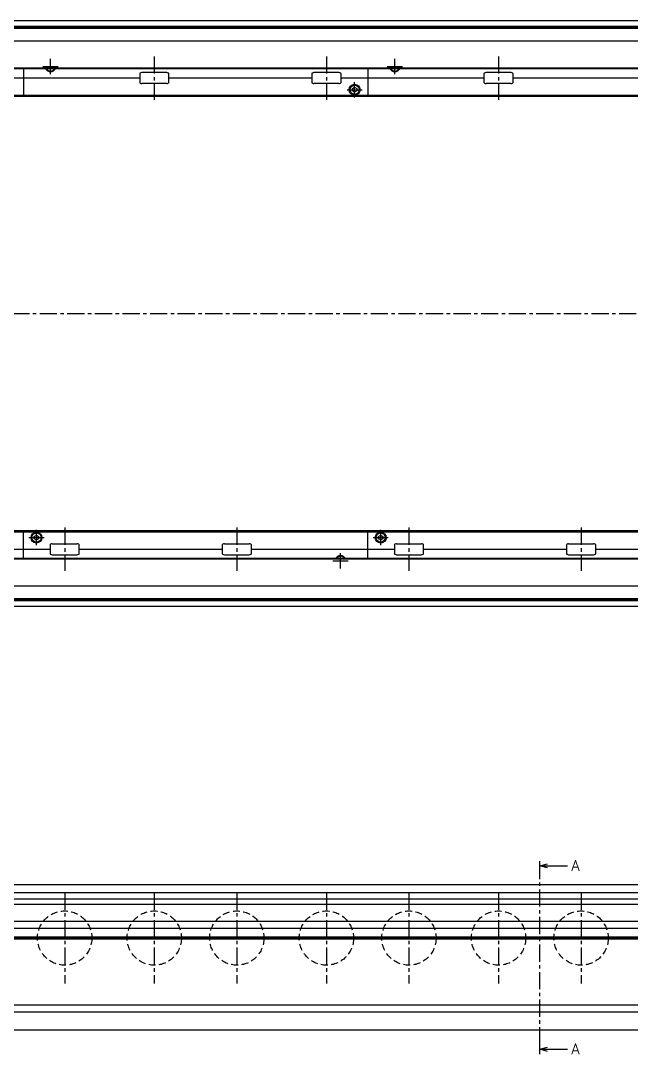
# Model space of a CAD drawing. Extents: x -10 to 3707, y -8 to 1051.
# Drawn here: x 1874 to 2436, y 46 to 998 of the extents above; entities that cross this region are included whole.
import ezdxf

# ---------------------------------------------------------------- set-up
doc = ezdxf.new("R2010")
doc.units = 0
doc.header["$LTSCALE"] = 0.5
doc.linetypes.add('CENTER', pattern=[50.8, 31.75, -6.35, 6.35, -6.35])
doc.linetypes.add('DASHED', pattern=[19.05, 12.7, -6.35])
for name, color, linetype in [('MSM_CENTER', 1, 'CENTER'), ('MSM_CONTINUOUS', 7, 'CONTINUOUS'), ('MSM_DASHED', 4, 'DASHED'), ('MSM_PART_NUMBER', 7, 'CONTINUOUS')]:
    doc.layers.add(name, color=color, linetype=linetype)
doc.styles.get("Standard").update_dxf_attribs({"font": 'txt.shx', "height": 10, "bigfont": 'bigfont.shx'})

# ---------------------------------------------------------------- blocks, each defined once
blk = doc.blocks.new('*U88')
at = {"layer": 'MSM_PART_NUMBER'}
blk.add_text('A', height=10, dxfattribs=at).set_placement((2381.33, 214.87))
blk = doc.blocks.new('*U89')
at = {"layer": 'MSM_PART_NUMBER'}
blk.add_text('A', height=10, dxfattribs=at).set_placement((2381.33, 45.87))

msp = doc.modelspace()

# ---------------------------------------------------------------- linework, layer by layer
at = {"layer": 'MSM_CENTER'}
for p, q in [((1901.75, 949.25), (1901.75, 963.25)), ((1997.25, 965.5), (1997.25, 925.5)), ((2155.75, 965.5), (2155.75, 925.5)), ((2218.75, 949.25), (2218.75, 963.25)), ((2314.25, 965.5), (2314.25, 925.5)), ((1894.75, 956.25), (1908.75, 956.25)), ((2211.75, 956.25), (2225.75, 956.25)), ((2174.75, 934.75), (2188.75, 934.75)), ((2181.75, 927.75), (2181.75, 941.75)), ((2999.85, 728.4), (359.75, 728.4)), ((1888.75, 515.05), (1888.75, 529.05)), ((1914.75, 531.3), (1914.75, 491.3)), ((2073.25, 531.3), (2073.25, 491.3)), ((2205.75, 515.05), (2205.75, 529.05)), ((2231.75, 531.3), (2231.75, 491.3)), ((2390.25, 531.3), (2390.25, 491.3)), ((1881.75, 522.05), (1895.75, 522.05)), ((2198.75, 522.05), (2212.75, 522.05)), ((2168.75, 493.55), (2168.75, 507.55)), ((2161.75, 500.55), (2175.75, 500.55)), ((2352.25, 55), (2352.25, 215)), ((1914.75, 195), (1914.75, 111)), ((1997.25, 195), (1997.25, 111)), ((2073.25, 195), (2073.25, 111)), ((2155.75, 195), (2155.75, 111)), ((2231.75, 195), (2231.75, 111)), ((2314.25, 195), (2314.25, 111)), ((2390.25, 195), (2390.25, 111)), ((367.25, 153), (2990.25, 153))]:
    msp.add_line(p, q, dxfattribs=at)
at = {"layer": 'MSM_CONTINUOUS'}
for p, q in [((2989.85, 998.4), (370.65, 998.4)), ((2988.25, 998.35), (372.25, 998.35)), ((2963.58, 992.92), (396.92, 992.92)), ((2963.58, 991.18), (396.92, 991.18)), ((2963.5, 992.05), (397, 992.05)), ((2988.25, 979.55), (372.25, 979.55)), ((2988.25, 954.15), (372.25, 954.15)), ((2988.25, 954.55), (422.25, 954.55)), ((1876.75, 954.15), (1876.75, 929.4)), ((1901.75, 953.94), (1901.39, 954.15)), ((1902.11, 954.15), (1901.75, 953.94)), ((2193.75, 954.15), (2193.75, 929.4)), ((2218.75, 953.94), (2218.39, 954.15)), ((2219.11, 954.15), (2218.75, 953.94)), ((1983.81, 945.5), (1852.19, 945.5)), ((1983.81, 949.5), (1983.81, 941.5)), ((2008.72, 950.5), (1985.78, 950.5)), ((2010.69, 941.5), (2010.69, 949.5)), ((2142.31, 945.5), (2010.69, 945.5)), ((2142.31, 949.5), (2142.31, 941.5)), ((2167.22, 950.5), (2144.28, 950.5)), ((2169.19, 941.5), (2169.19, 949.5)), ((2300.81, 945.5), (2169.19, 945.5)), ((2300.81, 949.5), (2300.81, 941.5)), ((2325.72, 950.5), (2302.78, 950.5)), ((2327.69, 941.5), (2327.69, 949.5)), ((2459.31, 945.5), (2327.69, 945.5)), ((2008.72, 940.5), (1985.78, 940.5)), ((2167.22, 940.5), (2144.28, 940.5)), ((2179.75, 935.9), (2181.75, 937.06)), ((2179.75, 933.6), (2179.75, 935.9)), ((2181.75, 932.44), (2179.75, 933.6)), ((2181.75, 937.06), (2183.75, 935.9)), ((2183.75, 933.6), (2181.75, 932.44)), ((2183.75, 935.9), (2183.75, 933.6)), ((2325.72, 940.5), (2302.78, 940.5)), ((2986.25, 929.4), (450.25, 929.4)), ((2989.85, 928.4), (450.25, 928.4)), ((2989.85, 528.4), (450.25, 528.4)), ((450.25, 527.4), (2986.25, 527.4)), ((1876.75, 502.65), (1876.75, 527.4)), ((1886.75, 523.2), (1888.75, 524.36)), ((1888.75, 524.36), (1890.75, 523.2)), ((2193.75, 502.65), (2193.75, 527.4)), ((2203.75, 523.2), (2205.75, 524.36)), ((2205.75, 524.36), (2207.75, 523.2)), ((1886.75, 520.9), (1886.75, 523.2)), ((1888.75, 519.74), (1886.75, 520.9)), ((1890.75, 520.9), (1888.75, 519.74)), ((1890.75, 523.2), (1890.75, 520.9)), ((1901.31, 515.3), (1901.31, 507.3)), ((1903.28, 516.3), (1926.22, 516.3)), ((1928.19, 507.3), (1928.19, 515.3)), ((2059.81, 515.3), (2059.81, 507.3)), ((2061.78, 516.3), (2084.72, 516.3)), ((2086.69, 507.3), (2086.69, 515.3)), ((2203.75, 520.9), (2203.75, 523.2)), ((2205.75, 519.74), (2203.75, 520.9)), ((2207.75, 520.9), (2205.75, 519.74)), ((2207.75, 523.2), (2207.75, 520.9)), ((2218.31, 515.3), (2218.31, 507.3)), ((2220.28, 516.3), (2243.22, 516.3)), ((2245.19, 507.3), (2245.19, 515.3)), ((2376.81, 515.3), (2376.81, 507.3)), ((2378.78, 516.3), (2401.72, 516.3)), ((2403.69, 507.3), (2403.69, 515.3)), ((1769.69, 511.3), (1901.31, 511.3)), ((1903.28, 506.3), (1926.22, 506.3)), ((1928.19, 511.3), (2059.81, 511.3)), ((2061.78, 506.3), (2084.72, 506.3)), ((2086.69, 511.3), (2218.31, 511.3)), ((2220.28, 506.3), (2243.22, 506.3)), ((2245.19, 511.3), (2376.81, 511.3)), ((2378.78, 506.3), (2401.72, 506.3)), ((2403.69, 511.3), (2535.31, 511.3)), ((2988.25, 502.65), (372.25, 502.65)), ((2988.25, 502.25), (422.25, 502.25)), ((2168.39, 502.65), (2168.75, 502.86)), ((2168.75, 502.86), (2169.11, 502.65)), ((2988.25, 477.25), (372.25, 477.25)), ((2989.85, 458.4), (370.65, 458.4)), ((2988.25, 458.45), (372.25, 458.45)), ((2963.58, 465.62), (396.92, 465.62)), ((2963.58, 463.88), (396.92, 463.88)), ((2963.5, 464.75), (397, 464.75)), ((2352.25, 215), (2352.25, 224)), ((2352.25, 219.5), (2359.25, 221.38)), ((2352.25, 219.5), (2377.85, 219.5)), ((2359.25, 217.62), (2352.25, 219.5)), ((2988.25, 202), (372.25, 202)), ((2988.25, 194.6), (674.41, 194.6)), ((2872.25, 189), (676.65, 189)), ((2872.25, 184), (678.65, 184)), ((2772.25, 168.25), (667.25, 168.25)), ((2772.25, 161.75), (682.25, 161.75)), ((2772.25, 153.87), (682.25, 153.87)), ((2772.25, 153), (682.25, 153)), ((2772.25, 152.13), (682.25, 152.13)), ((2772.25, 91.25), (682.25, 91.25)), ((2772.25, 84.75), (679.75, 84.75)), ((2989.85, 68), (472.25, 68)), ((2352.25, 46), (2352.25, 55)), ((2352.25, 50.5), (2359.25, 52.38)), ((2359.25, 48.62), (2352.25, 50.5)), ((2352.25, 50.5), (2377.85, 50.5))]:
    msp.add_line(p, q, dxfattribs=at)
for centre, radius in [((2181.75, 934.75), 5), ((2181.75, 934.75), 4.25), ((1888.75, 522.05), 5), ((1888.75, 522.05), 4.25), ((2205.75, 522.05), 5), ((2205.75, 522.05), 4.25)]:
    msp.add_circle(centre, radius, dxfattribs=at)
for centre, radius, start, end in [((1901.75, 956.25), 5, 204.83459, 335.16541), ((1901.75, 956.25), 4.25, 209.61158, 330.38842), ((2218.75, 956.25), 5, 204.83459, 335.16541), ((2218.75, 956.25), 4.25, 209.61158, 330.38842), ((1984.68, 949.38), 0.882, 115.53281, 172.10275), ((1985.76, 947.09), 3.41, 89.66873, 115.24537), ((2008.74, 947.09), 3.41, 64.75463, 90.33127), ((2009.82, 949.38), 0.882, 7.89725, 64.46719), ((2143.18, 949.38), 0.882, 115.53281, 172.10275), ((2144.26, 947.09), 3.41, 89.66873, 115.24537), ((2167.24, 947.09), 3.41, 64.75463, 90.33127), ((2168.32, 949.38), 0.882, 7.89725, 64.46719), ((2301.68, 949.38), 0.882, 115.53281, 172.10275), ((2302.76, 947.09), 3.41, 89.66873, 115.24537), ((2325.74, 947.09), 3.41, 64.75463, 90.33127), ((2326.82, 949.38), 0.882, 7.89725, 64.46719), ((1984.68, 941.62), 0.882, 187.89725, 244.46719), ((1985.76, 943.91), 3.41, 244.75463, 270.33127), ((2008.74, 943.91), 3.41, 269.66873, 295.24537), ((2009.82, 941.62), 0.882, 295.53281, 352.10275), ((2143.18, 941.62), 0.882, 187.89725, 244.46719), ((2144.26, 943.91), 3.41, 244.75463, 270.33127), ((2167.24, 943.91), 3.41, 269.66873, 295.24537), ((2168.32, 941.62), 0.882, 295.53281, 352.10275), ((2301.68, 941.62), 0.882, 187.89725, 244.46719), ((2302.76, 943.91), 3.41, 244.75463, 270.33127), ((2325.74, 943.91), 3.41, 269.66873, 295.24537), ((2326.82, 941.62), 0.882, 295.53281, 352.10275), ((1902.18, 515.18), 0.882, 115.53281, 172.10275), ((1903.26, 512.89), 3.41, 89.66873, 115.24537), ((1926.24, 512.89), 3.41, 64.75463, 90.33127), ((1927.32, 515.18), 0.882, 7.89725, 64.46719), ((2060.68, 515.18), 0.882, 115.53281, 172.10275), ((2061.76, 512.89), 3.41, 89.66873, 115.24537), ((2084.74, 512.89), 3.41, 64.75463, 90.33127), ((2085.82, 515.18), 0.882, 7.89725, 64.46719), ((2219.18, 515.18), 0.882, 115.53281, 172.10275), ((2220.26, 512.89), 3.41, 89.66873, 115.24537), ((2243.24, 512.89), 3.41, 64.75463, 90.33127), ((2244.32, 515.18), 0.882, 7.89725, 64.46719), ((2377.68, 515.18), 0.882, 115.53281, 172.10275), ((2378.76, 512.89), 3.41, 89.66873, 115.24537), ((2401.74, 512.89), 3.41, 64.75463, 90.33127), ((2402.82, 515.18), 0.882, 7.89725, 64.46719), ((1902.18, 507.42), 0.882, 187.89725, 244.46719), ((1903.26, 509.71), 3.41, 244.75463, 270.33127), ((1926.24, 509.71), 3.41, 269.66873, 295.24537), ((1927.32, 507.42), 0.882, 295.53281, 352.10275), ((2060.68, 507.42), 0.882, 187.89725, 244.46719), ((2061.76, 509.71), 3.41, 244.75463, 270.33127), ((2084.74, 509.71), 3.41, 269.66873, 295.24537), ((2085.82, 507.42), 0.882, 295.53281, 352.10275), ((2168.75, 500.55), 5, 24.83459, 155.16541), ((2219.18, 507.42), 0.882, 187.89725, 244.46719), ((2220.26, 509.71), 3.41, 244.75463, 270.33127), ((2243.24, 509.71), 3.41, 269.66873, 295.24537), ((2244.32, 507.42), 0.882, 295.53281, 352.10275), ((2377.68, 507.42), 0.882, 187.89725, 244.46719), ((2378.76, 509.71), 3.41, 244.75463, 270.33127), ((2401.74, 509.71), 3.41, 269.66873, 295.24537), ((2402.82, 507.42), 0.882, 295.53281, 352.10275), ((2168.75, 500.55), 4.25, 29.61158, 150.38842)]:
    msp.add_arc(centre, radius, start, end, dxfattribs=at)
at = {"layer": 'MSM_DASHED'}
for centre in [(1914.75, 153), (1997.25, 153), (2073.25, 153), (2155.75, 153), (2231.75, 153), (2314.25, 153), (2390.25, 153)]:
    msp.add_circle(centre, 25, dxfattribs=at)

# ---------------------------------------------------------------- block references
at = {"layer": 'MSM_CONTINUOUS'}
for name in ['*U88', '*U89']:
    msp.add_blockref(name, (0, 0), dxfattribs=at)

doc.saveas('drawing.dxf')
